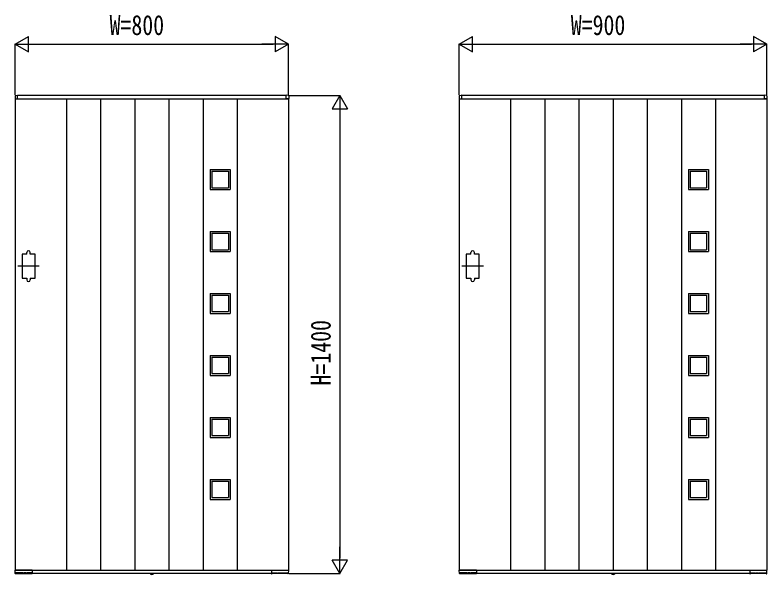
# Model space of a CAD drawing. Units: millimetres, scale not verified. Extents: x -8410 to 8410, y -5940 to 5940.
# Drawn here: x 790 to 2991, y -254 to 1385 of the extents above; entities that cross this region are included whole.
import ezdxf
from ezdxf.enums import TextEntityAlignment as Align

# ---------------------------------------------------------------- set-up
doc = ezdxf.new("R2010")
doc.units = ezdxf.units.MM
doc.header["$LTSCALE"] = 30
doc.layers.add('0-2_YKK_A1', color=4, linetype='Continuous')
doc.layers.add('0-3_YKK_D', color=6, linetype='Continuous')
doc.styles.add('ＭＳ ゴシック', font='')
doc.styles.get('ＭＳ ゴシック').set_extended_font_data('MS Gothic')

msp = doc.modelspace()

# ---------------------------------------------------------------- linework, layer by layer
at = {"layer": '0-2_YKK_A1'}
for p, q in [((789.54, 1148.63), (789.54, 1140.5)), ((790.95, 1150.13), (796.51, 1150.47)), ((1583.04, 1150), (797.04, 1150)), ((797.04, 1140), (797.04, 1150)), ((797.04, 1140.3), (797.04, 1149.97)), ((1583.04, 1140), (1583.04, 1150)), ((1583.04, 1140.3), (1583.04, 1149.97)), ((1589.13, 1150.13), (1583.57, 1150.47)), ((1590.54, 1148.63), (1590.54, 1140.5)), ((2089.54, 1148.63), (2089.54, 1140.5)), ((2090.95, 1150.13), (2096.51, 1150.47)), ((2983.04, 1150), (2097.04, 1150)), ((2097.04, 1140), (2097.04, 1150)), ((2097.04, 1140.3), (2097.04, 1149.97)), ((2983.04, 1140), (2983.04, 1150)), ((2983.04, 1140.3), (2983.04, 1149.97)), ((2989.13, 1150.13), (2983.57, 1150.47)), ((2990.54, 1148.63), (2990.54, 1140.5)), ((790.04, 1140), (790.04, -240)), ((790.04, 1140), (1590.04, 1140)), ((790.04, 1140), (796.74, 1140)), ((796.74, 1140), (796.74, 1140)), ((940.04, 1140), (940.04, -240)), ((1040.04, 1140), (1040.04, -240)), ((1140.04, 1140), (1140.04, -240)), ((1240.04, 1140), (1240.04, -240)), ((1340.04, 1140), (1340.04, -240)), ((1440.04, 1140), (1440.04, -240)), ((1590.04, 1140), (1583.34, 1140)), ((1583.34, 1140), (1583.34, 1140)), ((1590.04, 1140), (1590.04, -240)), ((2090.04, 1140), (2090.04, -240)), ((2090.04, 1140), (2990.04, 1140)), ((2090.04, 1140), (2096.74, 1140)), ((2096.74, 1140), (2096.74, 1140)), ((2240.04, 1140), (2240.04, -240)), ((2340.04, 1140), (2340.04, -240)), ((2440.04, 1140), (2440.04, -240)), ((2540.04, 1140), (2540.04, -240)), ((2640.04, 1140), (2640.04, -240)), ((2740.04, 1140), (2740.04, -240)), ((2840.04, 1140), (2840.04, -240)), ((2990.04, 1140), (2983.34, 1140)), ((2983.34, 1140), (2983.34, 1140)), ((2990.04, 1140), (2990.04, -240)), ((1360.54, 933.25), (1360.54, 874.25)), ((1360.54, 933.25), (1419.54, 933.25)), ((1366.04, 927.75), (1366.04, 879.75)), ((1366.04, 927.75), (1414.04, 927.75)), ((1414.04, 927.75), (1414.04, 879.75)), ((1419.54, 933.25), (1419.54, 874.25)), ((2760.54, 933.25), (2760.54, 874.25)), ((2760.54, 933.25), (2819.54, 933.25)), ((2766.04, 927.75), (2766.04, 879.75)), ((2766.04, 927.75), (2814.04, 927.75)), ((2814.04, 927.75), (2814.04, 879.75)), ((2819.54, 933.25), (2819.54, 874.25)), ((1360.54, 874.25), (1419.54, 874.25)), ((1366.04, 879.75), (1414.04, 879.75)), ((2760.54, 874.25), (2819.54, 874.25)), ((2766.04, 879.75), (2814.04, 879.75)), ((1360.54, 751.75), (1360.54, 692.75)), ((1360.54, 751.75), (1419.54, 751.75)), ((1419.54, 751.75), (1419.54, 692.75)), ((2760.54, 751.75), (2760.54, 692.75)), ((2760.54, 751.75), (2819.54, 751.75)), ((2819.54, 751.75), (2819.54, 692.75)), ((1366.04, 746.25), (1366.04, 698.25)), ((1366.04, 746.25), (1414.04, 746.25)), ((1414.04, 746.25), (1414.04, 698.25)), ((2766.04, 746.25), (2766.04, 698.25)), ((2766.04, 746.25), (2814.04, 746.25)), ((2814.04, 746.25), (2814.04, 698.25)), ((824.04, 685), (824.04, 690)), ((834.04, 685), (834.04, 690)), ((1360.54, 692.75), (1419.54, 692.75)), ((1366.04, 698.25), (1414.04, 698.25)), ((2124.04, 685), (2124.04, 690)), ((2134.04, 685), (2134.04, 690)), ((2760.54, 692.75), (2819.54, 692.75)), ((2766.04, 698.25), (2814.04, 698.25)), ((860.54, 650), (797.54, 650)), ((2160.54, 650), (2097.54, 650)), ((824.04, 615), (824.04, 610)), ((834.04, 615), (834.04, 610)), ((2124.04, 615), (2124.04, 610)), ((2134.04, 615), (2134.04, 610)), ((1360.54, 570.25), (1360.54, 511.25)), ((1360.54, 570.25), (1419.54, 570.25)), ((1366.04, 564.75), (1366.04, 516.75)), ((1366.04, 564.75), (1414.04, 564.75)), ((1414.04, 564.75), (1414.04, 516.75)), ((1419.54, 570.25), (1419.54, 511.25)), ((2760.54, 570.25), (2760.54, 511.25)), ((2760.54, 570.25), (2819.54, 570.25)), ((2766.04, 564.75), (2766.04, 516.75)), ((2766.04, 564.75), (2814.04, 564.75)), ((2814.04, 564.75), (2814.04, 516.75)), ((2819.54, 570.25), (2819.54, 511.25)), ((1360.54, 511.25), (1419.54, 511.25)), ((1366.04, 516.75), (1414.04, 516.75)), ((2760.54, 511.25), (2819.54, 511.25)), ((2766.04, 516.75), (2814.04, 516.75)), ((1360.54, 388.75), (1360.54, 329.75)), ((1360.54, 388.75), (1419.54, 388.75)), ((1366.04, 383.25), (1366.04, 335.25)), ((1366.04, 383.25), (1414.04, 383.25)), ((1414.04, 383.25), (1414.04, 335.25)), ((1419.54, 388.75), (1419.54, 329.75)), ((2760.54, 388.75), (2760.54, 329.75)), ((2760.54, 388.75), (2819.54, 388.75)), ((2766.04, 383.25), (2766.04, 335.25)), ((2766.04, 383.25), (2814.04, 383.25)), ((2814.04, 383.25), (2814.04, 335.25)), ((2819.54, 388.75), (2819.54, 329.75)), ((1366.04, 335.25), (1414.04, 335.25)), ((2766.04, 335.25), (2814.04, 335.25)), ((1360.54, 329.75), (1419.54, 329.75)), ((2760.54, 329.75), (2819.54, 329.75)), ((1360.54, 207.25), (1360.54, 148.25)), ((1360.54, 207.25), (1419.54, 207.25)), ((1366.04, 201.75), (1366.04, 153.75)), ((1366.04, 201.75), (1414.04, 201.75)), ((1414.04, 201.75), (1414.04, 153.75)), ((1419.54, 207.25), (1419.54, 148.25)), ((2760.54, 207.25), (2760.54, 148.25)), ((2760.54, 207.25), (2819.54, 207.25)), ((2766.04, 201.75), (2766.04, 153.75)), ((2766.04, 201.75), (2814.04, 201.75)), ((2814.04, 201.75), (2814.04, 153.75)), ((2819.54, 207.25), (2819.54, 148.25)), ((1360.54, 148.25), (1419.54, 148.25)), ((1366.04, 153.75), (1414.04, 153.75)), ((2760.54, 148.25), (2819.54, 148.25)), ((2766.04, 153.75), (2814.04, 153.75)), ((1360.54, 25.75), (1360.54, -33.25)), ((1360.54, 25.75), (1419.54, 25.75)), ((1419.54, 25.75), (1419.54, -33.25)), ((2760.54, 25.75), (2760.54, -33.25)), ((2760.54, 25.75), (2819.54, 25.75)), ((2819.54, 25.75), (2819.54, -33.25)), ((1366.04, 20.25), (1366.04, -27.75)), ((1366.04, 20.25), (1414.04, 20.25)), ((1414.04, 20.25), (1414.04, -27.75)), ((2766.04, 20.25), (2766.04, -27.75)), ((2766.04, 20.25), (2814.04, 20.25)), ((2814.04, 20.25), (2814.04, -27.75)), ((1360.54, -33.25), (1419.54, -33.25)), ((1366.04, -27.75), (1414.04, -27.75)), ((2760.54, -33.25), (2819.54, -33.25)), ((2766.04, -27.75), (2814.04, -27.75)), ((790.15, -250.03), (789.57, -240.53)), ((790.04, -240), (1590.04, -240)), ((839.74, -240), (790.07, -240)), ((840.04, -240), (840.04, -250)), ((840.04, -240.3), (840.04, -249.98)), ((1540.04, -240), (1540.04, -250)), ((1540.04, -240.3), (1540.04, -249.98)), ((1540.34, -240), (1590.01, -240)), ((1589.93, -250.03), (1590.51, -240.53)), ((2090.15, -250.03), (2089.57, -240.53)), ((2090.04, -240), (2990.04, -240)), ((2139.74, -240), (2090.07, -240)), ((2140.04, -240), (2140.04, -250)), ((2140.04, -240.3), (2140.04, -249.98)), ((2940.04, -240), (2940.04, -250)), ((2940.04, -240.3), (2940.04, -249.98)), ((2940.34, -240), (2990.01, -240)), ((2989.93, -250.03), (2990.51, -240.53)), ((791.4, -250.5), (790.65, -250.5)), ((791.9, -250.01), (791.93, -248.19)), ((791.91, -249.5), (838.21, -249.5)), ((812.83, -247.9), (792.25, -247.9)), ((813.15, -248.19), (813.16, -249.01)), ((814.88, -249.01), (814.9, -248.19)), ((821.87, -247.9), (815.21, -247.9)), ((822.18, -248.19), (822.2, -249.01)), ((823.92, -249.01), (823.93, -248.19)), ((837.87, -247.9), (824.25, -247.9)), ((834.14, -247.9), (834.16, -249.01)), ((838.18, -248.19), (838.21, -249.99)), ((839.54, -250.48), (838.71, -250.48)), ((1540.04, -250), (840.04, -250)), ((1186.13, -250.5), (1186.22, -250)), ((1186.13, -250.5), (1186.3, -251.47)), ((1186.13, -250.5), (1193.95, -250.5)), ((1186.22, -250), (1193.86, -250)), ((1190.04, -254.2), (1190.04, -250)), ((1193.95, -250.5), (1193.78, -251.47)), ((1193.95, -250.5), (1193.86, -250)), ((1540.54, -250.48), (1541.37, -250.48)), ((1541.9, -248.19), (1541.87, -249.99)), ((1588.17, -249.5), (1541.87, -249.5)), ((1542.21, -247.9), (1555.83, -247.9)), ((1545.94, -247.9), (1545.92, -249.01)), ((1556.16, -249.01), (1556.15, -248.19)), ((1557.9, -248.19), (1557.88, -249.01)), ((1558.21, -247.9), (1564.87, -247.9)), ((1565.2, -249.01), (1565.18, -248.19)), ((1566.93, -248.19), (1566.92, -249.01)), ((1567.25, -247.9), (1587.83, -247.9)), ((1588.18, -250.01), (1588.15, -248.19)), ((1588.68, -250.5), (1589.43, -250.5)), ((2091.4, -250.5), (2090.65, -250.5)), ((2091.9, -250.01), (2091.93, -248.19)), ((2091.91, -249.5), (2138.21, -249.5)), ((2112.83, -247.9), (2092.25, -247.9)), ((2113.15, -248.19), (2113.16, -249.01)), ((2114.88, -249.01), (2114.9, -248.19)), ((2121.87, -247.9), (2115.21, -247.9)), ((2122.18, -248.19), (2122.2, -249.01)), ((2123.92, -249.01), (2123.93, -248.19)), ((2137.87, -247.9), (2124.25, -247.9)), ((2134.14, -247.9), (2134.16, -249.01)), ((2138.18, -248.19), (2138.21, -249.99)), ((2139.54, -250.48), (2138.71, -250.48)), ((2940.04, -250), (2140.04, -250)), ((2536.13, -250.5), (2536.22, -250)), ((2536.13, -250.5), (2536.3, -251.47)), ((2536.13, -250.5), (2543.95, -250.5)), ((2536.22, -250), (2543.86, -250)), ((2540.04, -254.2), (2540.04, -250)), ((2543.95, -250.5), (2543.78, -251.47)), ((2543.95, -250.5), (2543.86, -250)), ((2940.54, -250.48), (2941.37, -250.48)), ((2941.9, -248.19), (2941.87, -249.99)), ((2988.17, -249.5), (2941.87, -249.5)), ((2942.21, -247.9), (2955.83, -247.9)), ((2945.94, -247.9), (2945.92, -249.01)), ((2956.16, -249.01), (2956.15, -248.19)), ((2957.9, -248.19), (2957.88, -249.01)), ((2958.21, -247.9), (2964.87, -247.9)), ((2965.2, -249.01), (2965.18, -248.19)), ((2966.93, -248.19), (2966.92, -249.01)), ((2967.25, -247.9), (2987.83, -247.9)), ((2988.18, -250.01), (2988.15, -248.19)), ((2988.68, -250.5), (2989.43, -250.5))]:
    msp.add_line(p, q, dxfattribs=at)
for points in [[(824.04, 685), (810.04, 685), (810.04, 615), (824.04, 615)], [(834.04, 615), (848.04, 615), (848.04, 685), (834.04, 685)], [(2124.04, 685), (2110.04, 685), (2110.04, 615), (2124.04, 615)], [(2134.04, 615), (2148.04, 615), (2148.04, 685), (2134.04, 685)], [(792.25, -247.9), (792.11, -247.93), (792.03, -247.98), (791.99, -248.03), (791.96, -248.09), (791.94, -248.14), (791.93, -248.19)], [(813.15, -248.19), (813.14, -248.15), (813.13, -248.1), (813.11, -248.05), (813.08, -248.01), (813.03, -247.96), (812.95, -247.92), (812.83, -247.9)], [(815.21, -247.9), (815.08, -247.93), (815, -247.98), (814.95, -248.03), (814.92, -248.09), (814.91, -248.14), (814.9, -248.19)], [(822.18, -248.19), (822.18, -248.15), (822.17, -248.1), (822.14, -248.05), (822.11, -248.01), (822.06, -247.96), (821.99, -247.92), (821.87, -247.9)], [(824.25, -247.9), (824.11, -247.93), (824.03, -247.98), (823.99, -248.03), (823.96, -248.09), (823.94, -248.14), (823.93, -248.19)], [(838.18, -248.19), (838.18, -248.15), (838.17, -248.1), (838.14, -248.05), (838.11, -248.01), (838.06, -247.96), (837.99, -247.92), (837.87, -247.9)], [(1187.74, -252.58), (1188.89, -250.26), (1190.04, -249.65)], [(1192.34, -252.58), (1191.18, -250.26), (1190.04, -249.65)], [(1541.9, -248.19), (1541.9, -248.15), (1541.91, -248.1), (1541.94, -248.05), (1541.97, -248.01), (1542.02, -247.96), (1542.09, -247.92), (1542.21, -247.9)], [(1555.83, -247.9), (1555.97, -247.93), (1556.04, -247.98), (1556.09, -248.03), (1556.12, -248.09), (1556.14, -248.14), (1556.15, -248.19)], [(1557.9, -248.19), (1557.9, -248.15), (1557.91, -248.1), (1557.94, -248.05), (1557.97, -248.01), (1558.02, -247.96), (1558.09, -247.92), (1558.21, -247.9)], [(1564.87, -247.9), (1565, -247.93), (1565.08, -247.98), (1565.13, -248.03), (1565.16, -248.09), (1565.17, -248.14), (1565.18, -248.19)], [(1566.93, -248.19), (1566.94, -248.15), (1566.95, -248.1), (1566.97, -248.05), (1567, -248.01), (1567.05, -247.96), (1567.13, -247.92), (1567.25, -247.9)], [(1587.83, -247.9), (1587.97, -247.93), (1588.04, -247.98), (1588.09, -248.03), (1588.12, -248.09), (1588.14, -248.14), (1588.15, -248.19)], [(2092.25, -247.9), (2092.11, -247.93), (2092.03, -247.98), (2091.99, -248.03), (2091.96, -248.09), (2091.94, -248.14), (2091.93, -248.19)], [(2113.15, -248.19), (2113.14, -248.15), (2113.13, -248.1), (2113.11, -248.05), (2113.08, -248.01), (2113.03, -247.96), (2112.95, -247.92), (2112.83, -247.9)], [(2115.21, -247.9), (2115.08, -247.93), (2115, -247.98), (2114.95, -248.03), (2114.92, -248.09), (2114.91, -248.14), (2114.9, -248.19)], [(2122.18, -248.19), (2122.18, -248.15), (2122.17, -248.1), (2122.14, -248.05), (2122.11, -248.01), (2122.06, -247.96), (2121.99, -247.92), (2121.87, -247.9)], [(2124.25, -247.9), (2124.11, -247.93), (2124.03, -247.98), (2123.99, -248.03), (2123.96, -248.09), (2123.94, -248.14), (2123.93, -248.19)], [(2138.18, -248.19), (2138.18, -248.15), (2138.17, -248.1), (2138.14, -248.05), (2138.11, -248.01), (2138.06, -247.96), (2137.99, -247.92), (2137.87, -247.9)], [(2537.74, -252.58), (2538.89, -250.26), (2540.04, -249.65)], [(2542.34, -252.58), (2541.18, -250.26), (2540.04, -249.65)], [(2941.9, -248.19), (2941.9, -248.15), (2941.91, -248.1), (2941.94, -248.05), (2941.97, -248.01), (2942.02, -247.96), (2942.09, -247.92), (2942.21, -247.9)], [(2955.83, -247.9), (2955.97, -247.93), (2956.04, -247.98), (2956.09, -248.03), (2956.12, -248.09), (2956.14, -248.14), (2956.15, -248.19)], [(2957.9, -248.19), (2957.9, -248.15), (2957.91, -248.1), (2957.94, -248.05), (2957.97, -248.01), (2958.02, -247.96), (2958.09, -247.92), (2958.21, -247.9)], [(2964.87, -247.9), (2965, -247.93), (2965.08, -247.98), (2965.13, -248.03), (2965.16, -248.09), (2965.17, -248.14), (2965.18, -248.19)], [(2966.93, -248.19), (2966.94, -248.15), (2966.95, -248.1), (2966.97, -248.05), (2967, -248.01), (2967.05, -247.96), (2967.13, -247.92), (2967.25, -247.9)], [(2987.83, -247.9), (2987.97, -247.93), (2988.04, -247.98), (2988.09, -248.03), (2988.12, -248.09), (2988.14, -248.14), (2988.15, -248.19)]]:
    msp.add_lwpolyline(points, dxfattribs=at)
for centre, radius, start, end in [((791.04, 1148.63), 1.5, 93.5, 180), ((796.54, 1149.97), 0.5, 0, 93.5), ((1583.54, 1149.97), 0.5, 86.5, 180), ((1589.04, 1148.63), 1.5, 0, 86.5), ((2091.04, 1148.63), 1.5, 93.5, 180), ((2096.54, 1149.97), 0.5, 0, 93.5), ((2983.54, 1149.97), 0.5, 86.5, 180), ((2989.04, 1148.63), 1.5, 0, 86.5), ((790.04, 1140.5), 0.5, 180, 270), ((796.74, 1140.3), 0.3, 270, 0), ((1583.34, 1140.3), 0.3, 180, 270), ((1590.04, 1140.5), 0.5, 270, 0), ((2090.04, 1140.5), 0.5, 180, 270), ((2096.74, 1140.3), 0.3, 270, 0), ((2983.34, 1140.3), 0.3, 180, 270), ((2990.04, 1140.5), 0.5, 270, 0), ((829.04, 690), 5, 0, 180), ((2129.04, 690), 5, 0, 180), ((829.04, 610), 5, 180, 0), ((2129.04, 610), 5, 180, 0), ((790.07, -240.5), 0.5, 90, 183.5), ((839.74, -240.3), 0.3, 0, 90), ((1540.34, -240.3), 0.3, 90, 180), ((1590.01, -240.5), 0.5, 356.5, 90), ((2090.07, -240.5), 0.5, 90, 183.5), ((2139.74, -240.3), 0.3, 0, 90), ((2940.34, -240.3), 0.3, 90, 180), ((2990.01, -240.5), 0.5, 356.5, 90), ((790.65, -250), 0.5, 183.5, 269.21081), ((791.4, -250), 0.5, 269.18971, 359), ((813.66, -249), 0.5, 181, 270), ((814.38, -249), 0.5, 270, 359), ((822.7, -249), 0.5, 181, 270), ((823.42, -249), 0.5, 270, 359), ((834.66, -249), 0.5, 181, 270), ((838.71, -249.98), 0.5, 181.0014, 270.00152), ((839.54, -249.98), 0.5, 270, 0), ((1187.19, -251.32), 0.9, 190, 239.36409), ((1190.04, -246.5), 6.5, 239.36409, 300.63591), ((1192.89, -251.32), 0.9, 300.63591, 350), ((1540.54, -249.98), 0.5, 180, 270), ((1541.37, -249.98), 0.5, 269.99848, 358.9986), ((1545.42, -249), 0.5, 270, 359), ((1556.66, -249), 0.5, 181, 270), ((1557.38, -249), 0.5, 270, 359), ((1565.7, -249), 0.5, 181, 270), ((1566.42, -249), 0.5, 270, 359), ((1588.68, -250), 0.5, 181, 270.81029), ((1589.43, -250), 0.5, 270.78919, 356.5), ((2090.65, -250), 0.5, 183.5, 269.21081), ((2091.4, -250), 0.5, 269.18971, 359), ((2113.66, -249), 0.5, 181, 270), ((2114.38, -249), 0.5, 270, 359), ((2122.7, -249), 0.5, 181, 270), ((2123.42, -249), 0.5, 270, 359), ((2134.66, -249), 0.5, 181, 270), ((2138.71, -249.98), 0.5, 181.0014, 270.00152), ((2139.54, -249.98), 0.5, 270, 0), ((2537.19, -251.32), 0.9, 190, 239.36409), ((2540.04, -246.5), 6.5, 239.36409, 300.63591), ((2542.89, -251.32), 0.9, 300.63591, 350), ((2940.54, -249.98), 0.5, 180, 270), ((2941.37, -249.98), 0.5, 269.99848, 358.9986), ((2945.42, -249), 0.5, 270, 359), ((2956.66, -249), 0.5, 181, 270), ((2957.38, -249), 0.5, 270, 359), ((2965.7, -249), 0.5, 181, 270), ((2966.42, -249), 0.5, 270, 359), ((2988.68, -250), 0.5, 181, 270.81029), ((2989.43, -250), 0.5, 270.78919, 356.5)]:
    msp.add_arc(centre, radius, start, end, dxfattribs=at)
at = {"layer": '0-3_YKK_D'}
for p, q in [((790.04, 1300), (829.01, 1322.5)), ((829.01, 1277.5), (829.01, 1322.5)), ((1590.04, 1300), (1551.07, 1322.5)), ((1551.07, 1322.5), (1551.07, 1277.5)), ((2090.04, 1300), (2129.01, 1322.5)), ((2129.01, 1277.5), (2129.01, 1322.5)), ((2990.04, 1300), (2951.07, 1322.5)), ((2951.07, 1322.5), (2951.07, 1277.5)), ((790.04, 1152), (790.04, 1301)), ((790.04, 1300), (829.01, 1277.5)), ((790.04, 1300), (867.98, 1300)), ((835.04, 1300), (1545.04, 1300)), ((1590.04, 1300), (1512.1, 1300)), ((1590.04, 1300), (1551.07, 1277.5)), ((1590.04, 1152), (1590.04, 1301)), ((2090.04, 1152), (2090.04, 1301)), ((2090.04, 1300), (2129.01, 1277.5)), ((2090.04, 1300), (2167.98, 1300)), ((2135.04, 1300), (2945.04, 1300)), ((2990.04, 1300), (2912.1, 1300)), ((2990.04, 1300), (2951.07, 1277.5)), ((2990.04, 1152), (2990.04, 1301)), ((1592.04, 1150), (1741.04, 1150)), ((1740.04, 1150), (1717.54, 1111.03)), ((1740.04, 1150), (1762.54, 1111.03)), ((1740.04, 1150), (1740.04, 1072.06)), ((1717.54, 1111.03), (1762.54, 1111.03)), ((1740.04, 1105), (1740.04, -205)), ((1740.04, -250), (1740.04, -172.06)), ((1740.04, -250), (1717.54, -211.03)), ((1762.54, -211.03), (1717.54, -211.03)), ((1740.04, -250), (1762.54, -211.03)), ((1592.04, -250), (1741.04, -250))]:
    msp.add_line(p, q, dxfattribs=at)

# ---------------------------------------------------------------- texts
at = {"layer": '0-3_YKK_D', "style": 'ＭＳ ゴシック', "width": 0.8}
for s, p in [('W=800', (1066.31, 1309)), ('W=900', (2416.31, 1309))]:
    msp.add_text(s, height=58.65, dxfattribs=at).set_placement(p, align=Align.BOTTOM_LEFT)
msp.add_text('H=1400', height=58.65, rotation=90, dxfattribs=at).set_placement((1731.04, 300.67), align=Align.BOTTOM_LEFT)

doc.saveas('drawing.dxf')
